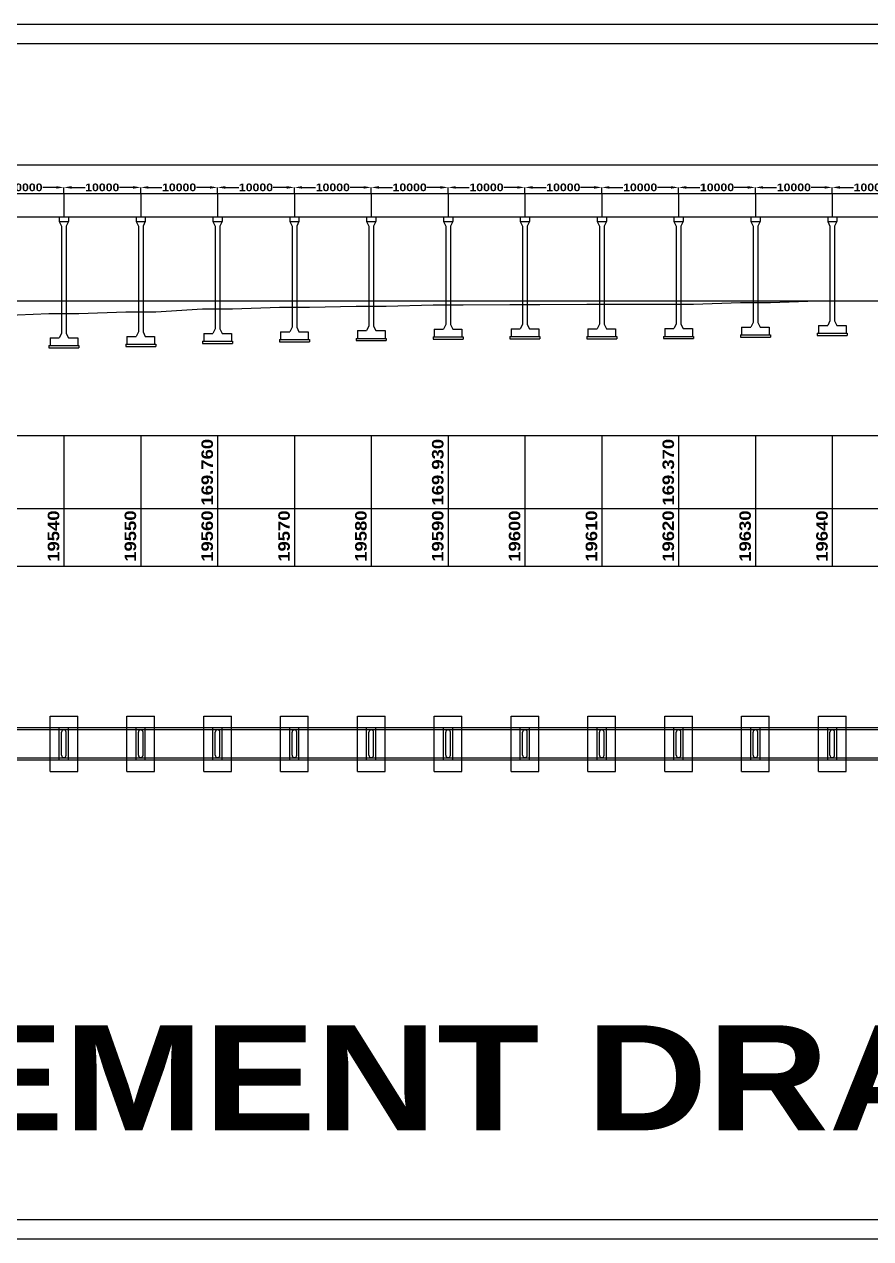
# Model space of a CAD drawing. Header units: millimetres. Extents: x -78649 to 789451, y -132618 to 25389.
# Drawn here: x 214001 to 324151, y -132618 to 25389 of the extents above; entities that cross this region are included whole.
import ezdxf

# ---------------------------------------------------------------- set-up
doc = ezdxf.new("R2010")
doc.units = ezdxf.units.MM
doc.styles.get("Standard").update_dxf_attribs({"font": 'ARIBLK.TTF'})
doc.dimstyles.new('ISO-25', dxfattribs={"dimtxt": 1000, "dimasz": 1000, "dimexe": 1.25, "dimexo": 0.625, "dimtad": 0, "dimtxsty": 'Standard', "dimcen": 75, "dimadec": 0, "dimazin": 0, "dimtfac": 1, "dimtmove": 0, "dimatfit": 2, "dimfxl": 0, "dimarcsym": 0})

# ---------------------------------------------------------------- blocks, each defined once
blk = doc.blocks.new('*D73')
at = {"color": 0, "lineweight": -2}
for p, q in [((249151, 3390), (249151, 4165)), ((250151, 4164), (251906, 4164)), ((258151, 4164), (256395, 4164)), ((259151, 3390), (259151, 4165))]:
    blk.add_line(p, q, dxfattribs=at)
at = {"color": 0}
for points in [[(250151, 4331), (250151, 3998), (249151, 4164)], [(258151, 4331), (258151, 3998), (259151, 4164)]]:
    blk.add_solid(points, dxfattribs=at)
at = {"layer": 'Defpoints', "color": 0}
for p in [(249151, 3389), (259151, 4164), (259151, 3389)]:
    blk.add_point(p, dxfattribs=at)
at = {"color": 0, "insert": (254151, 4164), "char_height": 1000, "attachment_point": 5}
blk.add_mtext('10000', dxfattribs=at)
blk = doc.blocks.new('*D69')
at = {"color": 0, "lineweight": -2}
for p, q in [((209151, 3390), (209151, 4165)), ((210151, 4164), (211906, 4164)), ((218151, 4164), (216395, 4164)), ((219151, 3390), (219151, 4165))]:
    blk.add_line(p, q, dxfattribs=at)
at = {"color": 0}
for points in [[(210151, 4331), (210151, 3998), (209151, 4164)], [(218151, 4331), (218151, 3998), (219151, 4164)]]:
    blk.add_solid(points, dxfattribs=at)
at = {"layer": 'Defpoints', "color": 0}
for p in [(209151, 3389), (219151, 4164), (219151, 3389)]:
    blk.add_point(p, dxfattribs=at)
at = {"color": 0, "insert": (214151, 4164), "char_height": 1000, "attachment_point": 5}
blk.add_mtext('10000', dxfattribs=at)
blk = doc.blocks.new('*D71')
at = {"color": 0, "lineweight": -2}
for p, q in [((229151, 3390), (229151, 4165)), ((230151, 4164), (231906, 4164)), ((238151, 4164), (236395, 4164)), ((239151, 3390), (239151, 4165))]:
    blk.add_line(p, q, dxfattribs=at)
at = {"color": 0}
for points in [[(230151, 4331), (230151, 3998), (229151, 4164)], [(238151, 4331), (238151, 3998), (239151, 4164)]]:
    blk.add_solid(points, dxfattribs=at)
at = {"layer": 'Defpoints', "color": 0}
for p in [(229151, 3389), (239151, 4164), (239151, 3389)]:
    blk.add_point(p, dxfattribs=at)
at = {"color": 0, "insert": (234151, 4164), "char_height": 1000, "attachment_point": 5}
blk.add_mtext('10000', dxfattribs=at)
blk = doc.blocks.new('*D70')
at = {"color": 0, "lineweight": -2}
for p, q in [((219151, 3390), (219151, 4165)), ((220151, 4164), (221906, 4164)), ((228151, 4164), (226395, 4164)), ((229151, 3390), (229151, 4165))]:
    blk.add_line(p, q, dxfattribs=at)
at = {"color": 0}
for points in [[(220151, 4331), (220151, 3998), (219151, 4164)], [(228151, 4331), (228151, 3998), (229151, 4164)]]:
    blk.add_solid(points, dxfattribs=at)
at = {"layer": 'Defpoints', "color": 0}
for p in [(219151, 3389), (229151, 4164), (229151, 3389)]:
    blk.add_point(p, dxfattribs=at)
at = {"color": 0, "insert": (224151, 4164), "char_height": 1000, "attachment_point": 5}
blk.add_mtext('10000', dxfattribs=at)
blk = doc.blocks.new('*D72')
at = {"color": 0, "lineweight": -2}
for p, q in [((239151, 3390), (239151, 4165)), ((240151, 4164), (241906, 4164)), ((248151, 4164), (246395, 4164)), ((249151, 3390), (249151, 4165))]:
    blk.add_line(p, q, dxfattribs=at)
at = {"color": 0}
for points in [[(240151, 4331), (240151, 3998), (239151, 4164)], [(248151, 4331), (248151, 3998), (249151, 4164)]]:
    blk.add_solid(points, dxfattribs=at)
at = {"layer": 'Defpoints', "color": 0}
for p in [(239151, 3389), (249151, 4164), (249151, 3389)]:
    blk.add_point(p, dxfattribs=at)
at = {"color": 0, "insert": (244151, 4164), "char_height": 1000, "attachment_point": 5}
blk.add_mtext('10000', dxfattribs=at)
blk = doc.blocks.new('*D78')
at = {"color": 0, "lineweight": -2}
for p, q in [((299151, 3390), (299151, 4165)), ((300151, 4164), (301906, 4164)), ((308151, 4164), (306395, 4164)), ((309151, 3390), (309151, 4165))]:
    blk.add_line(p, q, dxfattribs=at)
at = {"color": 0}
for points in [[(300151, 4331), (300151, 3998), (299151, 4164)], [(308151, 4331), (308151, 3998), (309151, 4164)]]:
    blk.add_solid(points, dxfattribs=at)
at = {"layer": 'Defpoints', "color": 0}
for p in [(299151, 3389), (309151, 4164), (309151, 3389)]:
    blk.add_point(p, dxfattribs=at)
at = {"color": 0, "insert": (304151, 4164), "char_height": 1000, "attachment_point": 5}
blk.add_mtext('10000', dxfattribs=at)
blk = doc.blocks.new('*D76')
at = {"color": 0, "lineweight": -2}
for p, q in [((279151, 3390), (279151, 4165)), ((280151, 4164), (281906, 4164)), ((288151, 4164), (286395, 4164)), ((289151, 3390), (289151, 4165))]:
    blk.add_line(p, q, dxfattribs=at)
at = {"color": 0}
for points in [[(280151, 4331), (280151, 3998), (279151, 4164)], [(288151, 4331), (288151, 3998), (289151, 4164)]]:
    blk.add_solid(points, dxfattribs=at)
at = {"layer": 'Defpoints', "color": 0}
for p in [(279151, 3389), (289151, 4164), (289151, 3389)]:
    blk.add_point(p, dxfattribs=at)
at = {"color": 0, "insert": (284151, 4164), "char_height": 1000, "attachment_point": 5}
blk.add_mtext('10000', dxfattribs=at)
blk = doc.blocks.new('*D74')
at = {"color": 0, "lineweight": -2}
for p, q in [((259151, 3390), (259151, 4165)), ((260151, 4164), (261906, 4164)), ((268151, 4164), (266395, 4164)), ((269151, 3390), (269151, 4165))]:
    blk.add_line(p, q, dxfattribs=at)
at = {"color": 0}
for points in [[(260151, 4331), (260151, 3998), (259151, 4164)], [(268151, 4331), (268151, 3998), (269151, 4164)]]:
    blk.add_solid(points, dxfattribs=at)
at = {"layer": 'Defpoints', "color": 0}
for p in [(259151, 3389), (269151, 4164), (269151, 3389)]:
    blk.add_point(p, dxfattribs=at)
at = {"color": 0, "insert": (264151, 4164), "char_height": 1000, "attachment_point": 5}
blk.add_mtext('10000', dxfattribs=at)
blk = doc.blocks.new('*D75')
at = {"color": 0, "lineweight": -2}
for p, q in [((269151, 3390), (269151, 4165)), ((270151, 4164), (271906, 4164)), ((278151, 4164), (276395, 4164)), ((279151, 3390), (279151, 4165))]:
    blk.add_line(p, q, dxfattribs=at)
at = {"color": 0}
for points in [[(270151, 4331), (270151, 3998), (269151, 4164)], [(278151, 4331), (278151, 3998), (279151, 4164)]]:
    blk.add_solid(points, dxfattribs=at)
at = {"layer": 'Defpoints', "color": 0}
for p in [(269151, 3389), (279151, 4164), (279151, 3389)]:
    blk.add_point(p, dxfattribs=at)
at = {"color": 0, "insert": (274151, 4164), "char_height": 1000, "attachment_point": 5}
blk.add_mtext('10000', dxfattribs=at)
blk = doc.blocks.new('*D77')
at = {"color": 0, "lineweight": -2}
for p, q in [((289151, 3390), (289151, 4165)), ((290151, 4164), (291906, 4164)), ((298151, 4164), (296395, 4164)), ((299151, 3390), (299151, 4165))]:
    blk.add_line(p, q, dxfattribs=at)
at = {"color": 0}
for points in [[(290151, 4331), (290151, 3998), (289151, 4164)], [(298151, 4331), (298151, 3998), (299151, 4164)]]:
    blk.add_solid(points, dxfattribs=at)
at = {"layer": 'Defpoints', "color": 0}
for p in [(289151, 3389), (299151, 4164), (299151, 3389)]:
    blk.add_point(p, dxfattribs=at)
at = {"color": 0, "insert": (294151, 4164), "char_height": 1000, "attachment_point": 5}
blk.add_mtext('10000', dxfattribs=at)
blk = doc.blocks.new('*D80')
at = {"color": 0, "lineweight": -2}
for p, q in [((319151, 3390), (319151, 4165)), ((320151, 4164), (321906, 4164)), ((328151, 4164), (326395, 4164)), ((329151, 3390), (329151, 4165))]:
    blk.add_line(p, q, dxfattribs=at)
at = {"color": 0}
for points in [[(320151, 4331), (320151, 3998), (319151, 4164)], [(328151, 4331), (328151, 3998), (329151, 4164)]]:
    blk.add_solid(points, dxfattribs=at)
at = {"layer": 'Defpoints', "color": 0}
for p in [(319151, 3389), (329151, 4164), (329151, 3389)]:
    blk.add_point(p, dxfattribs=at)
at = {"color": 0, "insert": (324151, 4164), "char_height": 1000, "attachment_point": 5}
blk.add_mtext('10000', dxfattribs=at)
blk = doc.blocks.new('*D79')
at = {"color": 0, "lineweight": -2}
for p, q in [((309151, 3390), (309151, 4165)), ((310151, 4164), (311906, 4164)), ((318151, 4164), (316395, 4164)), ((319151, 3390), (319151, 4165))]:
    blk.add_line(p, q, dxfattribs=at)
at = {"color": 0}
for points in [[(310151, 4331), (310151, 3998), (309151, 4164)], [(318151, 4331), (318151, 3998), (319151, 4164)]]:
    blk.add_solid(points, dxfattribs=at)
at = {"layer": 'Defpoints', "color": 0}
for p in [(309151, 3389), (319151, 4164), (319151, 3389)]:
    blk.add_point(p, dxfattribs=at)
at = {"color": 0, "insert": (314151, 4164), "char_height": 1000, "attachment_point": 5}
blk.add_mtext('10000', dxfattribs=at)
blk = doc.blocks.new('*D85')
at = {"color": 0, "lineweight": -2}
for p, q in [((-40849, 3390), (-40849, 7097)), ((-39849, 7096), (356463, 7096)), ((778151, 7096), (381839, 7096)), ((779151, 4166), (779151, 7097))]:
    blk.add_line(p, q, dxfattribs=at)
at = {"color": 0}
for points in [[(-39849, 7263), (-39849, 6929), (-40849, 7096)], [(778151, 7263), (778151, 6929), (779151, 7096)]]:
    blk.add_solid(points, dxfattribs=at)
at = {"layer": 'Defpoints', "color": 0}
for p in [(779151, 7096), (-40849, 3390), (779151, 4165)]:
    blk.add_point(p, dxfattribs=at)
at = {"color": 0, "insert": (369151, 7096), "char_height": 1000, "attachment_point": 5}
blk.add_mtext('82 SPANS OF 10 M EACH = 820 M', dxfattribs=at)

msp = doc.modelspace()

# ---------------------------------------------------------------- linework, layer by layer
for p, q in [((-78649.128, 25389.045), (789450.872, 25389.045)), ((-76149.128, 22889.045), (786950.872, 22889.045)), ((-45649.128, 3389.045), (401700.872, 3389.045)), ((99150.872, 3389.045), (271700.872, 3389.045)), ((216600.872, 3389.045), (221700.872, 3389.045)), ((219150.872, 3389.045), (219150.872, 339.045)), ((226600.872, 3389.045), (231700.872, 3389.045)), ((229150.872, 3389.045), (229150.872, 339.045)), ((236600.872, 3389.045), (241700.872, 3389.045)), ((239150.872, 3389.045), (239150.872, 339.045)), ((246600.872, 3389.045), (251700.872, 3389.045)), ((249150.872, 3389.045), (249150.872, 339.045)), ((256600.872, 3389.045), (261700.872, 3389.045)), ((259150.872, 3389.045), (259150.872, 339.045)), ((269150.872, 3389.045), (269150.872, 339.045)), ((276600.872, 3389.045), (281700.872, 3389.045)), ((279150.872, 3389.045), (279150.872, 339.045)), ((286600.872, 3389.045), (291700.872, 3389.045)), ((289150.872, 3389.045), (289150.872, 339.045)), ((296600.872, 3389.045), (301700.872, 3389.045)), ((299150.872, 3389.045), (299150.872, 339.045)), ((306600.872, 3389.045), (311700.872, 3389.045)), ((309150.872, 3389.045), (309150.872, 339.045)), ((316600.872, 3389.045), (321700.872, 3389.045)), ((319150.872, 3389.045), (319150.872, 339.045)), ((99150.872, 339.045), (271700.872, 339.045)), ((216600.872, 339.045), (221700.872, 339.045)), ((218550.872, 339.045), (218550.872, -260.955)), ((219750.872, 339.045), (219750.872, -260.955)), ((226600.872, 339.045), (231700.872, 339.045)), ((228550.872, 339.045), (228550.872, -260.955)), ((229750.872, 339.045), (229750.872, -260.955)), ((236600.872, 339.045), (241700.872, 339.045)), ((238550.872, 339.045), (238550.872, -260.955)), ((239750.872, 339.045), (239750.872, -260.955)), ((246600.872, 339.045), (251700.872, 339.045)), ((248550.872, 339.045), (248550.872, -260.955)), ((249750.872, 339.045), (249750.872, -260.955)), ((256600.872, 339.045), (261700.872, 339.045)), ((258550.872, 339.045), (258550.872, -260.955)), ((259750.872, 339.045), (259750.872, -260.955)), ((268550.872, 339.045), (268550.872, -260.955)), ((269750.872, 339.045), (269750.872, -260.955)), ((271700.872, 339.045), (391700.872, 339.045)), ((276600.872, 339.045), (281700.872, 339.045)), ((278550.872, 339.045), (278550.872, -260.955)), ((279750.872, 339.045), (279750.872, -260.955)), ((286600.872, 339.045), (291700.872, 339.045)), ((288550.872, 339.045), (288550.872, -260.955)), ((289750.872, 339.045), (289750.872, -260.955)), ((296600.872, 339.045), (301700.872, 339.045)), ((298550.872, 339.045), (298550.872, -260.955)), ((299750.872, 339.045), (299750.872, -260.955)), ((306600.872, 339.045), (311700.872, 339.045)), ((308550.872, 339.045), (308550.872, -260.955)), ((309750.872, 339.045), (309750.872, -260.955)), ((316600.872, 339.045), (321700.872, 339.045)), ((318550.872, 339.045), (318550.872, -260.955)), ((319750.872, 339.045), (319750.872, -260.955)), ((218550.872, -260.955), (219750.872, -260.955)), ((218550.872, -260.955), (218850.872, -860.955)), ((218850.872, -860.955), (218850.872, -14820.955)), ((219750.872, -260.955), (219450.872, -860.955)), ((219450.872, -860.955), (219450.872, -14820.955)), ((228550.872, -260.955), (229750.872, -260.955)), ((228550.872, -260.955), (228850.872, -860.955)), ((228850.872, -860.955), (228850.872, -14630.955)), ((229750.872, -260.955), (229450.872, -860.955)), ((229450.872, -860.955), (229450.872, -14630.955)), ((238550.872, -260.955), (239750.872, -260.955)), ((238550.872, -260.955), (238850.872, -860.955)), ((238850.872, -860.955), (238850.872, -14250.955)), ((239750.872, -260.955), (239450.872, -860.955)), ((239450.872, -860.955), (239450.872, -14250.955)), ((248550.872, -260.955), (248850.872, -860.955)), ((248550.872, -260.955), (249750.872, -260.955)), ((248850.872, -860.955), (248850.872, -14020.955)), ((249750.872, -260.955), (249450.872, -860.955)), ((249450.872, -860.955), (249450.872, -14020.955)), ((258550.872, -260.955), (259750.872, -260.955)), ((258550.872, -260.955), (258850.872, -860.955)), ((258850.872, -860.955), (258850.872, -13870.955)), ((259750.872, -260.955), (259450.872, -860.955)), ((259450.872, -860.955), (259450.872, -13870.955)), ((268550.872, -260.955), (269750.872, -260.955)), ((268550.872, -260.955), (268850.872, -860.955)), ((268850.872, -860.955), (268850.872, -13690.955)), ((269750.872, -260.955), (269450.872, -860.955)), ((269450.872, -860.955), (269450.872, -13690.955)), ((278550.872, -260.955), (279750.872, -260.955)), ((278550.872, -260.955), (278850.872, -860.955)), ((278850.872, -860.955), (278850.872, -13650.955)), ((279750.872, -260.955), (279450.872, -860.955)), ((279450.872, -860.955), (279450.872, -13650.955)), ((288550.872, -260.955), (289750.872, -260.955)), ((288550.872, -260.955), (288850.872, -860.955)), ((288850.872, -860.955), (288850.872, -13630.955)), ((289750.872, -260.955), (289450.872, -860.955)), ((289450.872, -860.955), (289450.872, -13630.955)), ((298550.872, -260.955), (298850.872, -860.955)), ((298550.872, -260.955), (299750.872, -260.955)), ((298850.872, -860.955), (298850.872, -13610.955)), ((299750.872, -260.955), (299450.872, -860.955)), ((299450.872, -860.955), (299450.872, -13610.955)), ((308550.872, -260.955), (309750.872, -260.955)), ((308550.872, -260.955), (308850.872, -860.955)), ((308850.872, -860.955), (308850.872, -13410.955)), ((309750.872, -260.955), (309450.872, -860.955)), ((309450.872, -860.955), (309450.872, -13410.955)), ((318550.872, -260.955), (319750.872, -260.955)), ((318550.872, -260.955), (318850.872, -860.955)), ((318850.872, -860.955), (318850.872, -13210.955)), ((319750.872, -260.955), (319450.872, -860.955)), ((319450.872, -860.955), (319450.872, -13210.955)), ((-24098.62, -10610.955), (326608.977, -10610.955)), ((271100.872, -11090.955), (277200.872, -11050.955)), ((277200.872, -11050.955), (281100.872, -11050.955)), ((281100.872, -11050.955), (287200.872, -11030.955)), ((287200.872, -11030.955), (291100.872, -11030.955)), ((287200.872, -11030.955), (291100.872, -11030.955)), ((291100.872, -11030.955), (297200.872, -11010.955)), ((297200.872, -11010.955), (301100.872, -11010.955)), ((297200.872, -11010.955), (301100.872, -11010.955)), ((301100.872, -11010.955), (307200.872, -10810.955)), ((307200.872, -10810.955), (311100.872, -10810.955)), ((307200.872, -10810.955), (311100.872, -10810.955)), ((311100.872, -10810.955), (317200.872, -10610.955)), ((317200.872, -10610.955), (321100.872, -10610.955)), ((211100.872, -12520.955), (217200.872, -12220.955)), ((217200.872, -12220.955), (221100.872, -12220.955)), ((221100.872, -12220.955), (227200.872, -12030.955)), ((227200.872, -12030.955), (231100.872, -12030.955)), ((231100.872, -12030.955), (237200.872, -11650.955)), ((237200.872, -11650.955), (241100.872, -11650.955)), ((241100.872, -11650.955), (247200.872, -11420.955)), ((247200.872, -11420.955), (251100.872, -11420.955)), ((251100.872, -11420.955), (257200.872, -11270.955)), ((257200.872, -11270.955), (261100.872, -11270.955)), ((261100.872, -11270.955), (267200.872, -11090.955)), ((267200.872, -11090.955), (271100.872, -11090.955)), ((248850.872, -14020.955), (248550.872, -14620.955)), ((249450.872, -14020.955), (249750.872, -14620.955)), ((258850.872, -13870.955), (258550.872, -14470.955)), ((259450.872, -13870.955), (259750.872, -14470.955)), ((268850.872, -13690.955), (268550.872, -14290.955)), ((269450.872, -13690.955), (269750.872, -14290.955)), ((278850.872, -13650.955), (278550.872, -14250.955)), ((279450.872, -13650.955), (279750.872, -14250.955)), ((288850.872, -13630.955), (288550.872, -14230.955)), ((289450.872, -13630.955), (289750.872, -14230.955)), ((297350.872, -14210.955), (297350.872, -15210.955)), ((297350.872, -14210.955), (298550.872, -14210.955)), ((298850.872, -13610.955), (298550.872, -14210.955)), ((299450.872, -13610.955), (299750.872, -14210.955)), ((299750.872, -14210.955), (300950.872, -14210.955)), ((300950.872, -14210.955), (300950.872, -15210.955)), ((307350.872, -14010.955), (307350.872, -15010.955)), ((307350.872, -14010.955), (308550.872, -14010.955)), ((308850.872, -13410.955), (308550.872, -14010.955)), ((309450.872, -13410.955), (309750.872, -14010.955)), ((309750.872, -14010.955), (310950.872, -14010.955)), ((310950.872, -14010.955), (310950.872, -15010.955)), ((317350.872, -13810.955), (317350.872, -14810.955)), ((317350.872, -13810.955), (318550.872, -13810.955)), ((318850.872, -13210.955), (318550.872, -13810.955)), ((319450.872, -13210.955), (319750.872, -13810.955)), ((319750.872, -13810.955), (320950.872, -13810.955)), ((320950.872, -13810.955), (320950.872, -14810.955)), ((217350.872, -15420.955), (217350.872, -16420.955)), ((217350.872, -15420.955), (218550.872, -15420.955)), ((218850.872, -14820.955), (218550.872, -15420.955)), ((219450.872, -14820.955), (219750.872, -15420.955)), ((219750.872, -15420.955), (220950.872, -15420.955)), ((220950.872, -15420.955), (220950.872, -16420.955)), ((227350.872, -15230.955), (227350.872, -16230.955)), ((227350.872, -15230.955), (228550.872, -15230.955)), ((228850.872, -14630.955), (228550.872, -15230.955)), ((229450.872, -14630.955), (229750.872, -15230.955)), ((229750.872, -15230.955), (230950.872, -15230.955)), ((230950.872, -15230.955), (230950.872, -16230.955)), ((237350.872, -14850.955), (237350.872, -15850.955)), ((237350.872, -14850.955), (238550.872, -14850.955)), ((238850.872, -14250.955), (238550.872, -14850.955)), ((239450.872, -14250.955), (239750.872, -14850.955)), ((239750.872, -14850.955), (240950.872, -14850.955)), ((240950.872, -14850.955), (240950.872, -15850.955)), ((247200.872, -15620.955), (247200.872, -15920.955)), ((247200.872, -15620.955), (251100.872, -15620.955)), ((247350.872, -14620.955), (247350.872, -15620.955)), ((247350.872, -14620.955), (248550.872, -14620.955)), ((249750.872, -14620.955), (250950.872, -14620.955)), ((250950.872, -14620.955), (250950.872, -15620.955)), ((251100.872, -15620.955), (251100.872, -15920.955)), ((257200.872, -15470.955), (261100.872, -15470.955)), ((257200.872, -15470.955), (257200.872, -15770.955)), ((257200.872, -15770.955), (261100.872, -15770.955)), ((257350.872, -14470.955), (258550.872, -14470.955)), ((257350.872, -14470.955), (257350.872, -15470.955)), ((259750.872, -14470.955), (260950.872, -14470.955)), ((260950.872, -14470.955), (260950.872, -15470.955)), ((261100.872, -15470.955), (261100.872, -15770.955)), ((267200.872, -15290.955), (271100.872, -15290.955)), ((267200.872, -15290.955), (267200.872, -15590.955)), ((267200.872, -15590.955), (271100.872, -15590.955)), ((267350.872, -14290.955), (267350.872, -15290.955)), ((267350.872, -14290.955), (268550.872, -14290.955)), ((269750.872, -14290.955), (270950.872, -14290.955)), ((270950.872, -14290.955), (270950.872, -15290.955)), ((271100.872, -15290.955), (271100.872, -15590.955)), ((277200.872, -15250.955), (281100.872, -15250.955)), ((277200.872, -15250.955), (277200.872, -15550.955)), ((277200.872, -15550.955), (281100.872, -15550.955)), ((277350.872, -14250.955), (277350.872, -15250.955)), ((277350.872, -14250.955), (278550.872, -14250.955)), ((279750.872, -14250.955), (280950.872, -14250.955)), ((280950.872, -14250.955), (280950.872, -15250.955)), ((281100.872, -15250.955), (281100.872, -15550.955)), ((287200.872, -15230.955), (291100.872, -15230.955)), ((287200.872, -15230.955), (287200.872, -15530.955)), ((287200.872, -15530.955), (291100.872, -15530.955)), ((287350.872, -14230.955), (287350.872, -15230.955)), ((287350.872, -14230.955), (288550.872, -14230.955)), ((289750.872, -14230.955), (290950.872, -14230.955)), ((290950.872, -14230.955), (290950.872, -15230.955)), ((291100.872, -15230.955), (291100.872, -15530.955)), ((297200.872, -15210.955), (297200.872, -15510.955)), ((297200.872, -15210.955), (301100.872, -15210.955)), ((297200.872, -15510.955), (301100.872, -15510.955)), ((301100.872, -15210.955), (301100.872, -15510.955)), ((307200.872, -15010.955), (307200.872, -15310.955)), ((307200.872, -15010.955), (311100.872, -15010.955)), ((307200.872, -15310.955), (311100.872, -15310.955)), ((311100.872, -15010.955), (311100.872, -15310.955)), ((317200.872, -14810.955), (321100.872, -14810.955)), ((317200.872, -14810.955), (317200.872, -15110.955)), ((317200.872, -15110.955), (321100.872, -15110.955)), ((321100.872, -14810.955), (321100.872, -15110.955)), ((217200.872, -16420.955), (221100.872, -16420.955)), ((217200.872, -16420.955), (217200.872, -16720.955)), ((217200.872, -16720.955), (221100.872, -16720.955)), ((221100.872, -16420.955), (221100.872, -16720.955)), ((227200.872, -16230.955), (231100.872, -16230.955)), ((227200.872, -16230.955), (227200.872, -16530.955)), ((227200.872, -16530.955), (231100.872, -16530.955)), ((231100.872, -16230.955), (231100.872, -16530.955)), ((237200.872, -15850.955), (241100.872, -15850.955)), ((237200.872, -15850.955), (237200.872, -16150.955)), ((237200.872, -16150.955), (241100.872, -16150.955)), ((241100.872, -15850.955), (241100.872, -16150.955)), ((247200.872, -15920.955), (251100.872, -15920.955)), ((-76149.128, -28110.955), (786950.872, -28110.955)), ((219150.872, -28110.955), (219150.872, -45110.955)), ((229150.872, -28110.955), (229150.872, -45110.955)), ((239150.872, -28110.955), (239150.872, -45110.955)), ((249150.872, -28110.955), (249150.872, -45110.955)), ((259150.872, -28110.955), (259150.872, -45110.955)), ((269150.872, -28110.955), (269150.872, -45110.955)), ((279150.872, -28110.955), (279150.872, -45110.955)), ((289150.872, -28110.955), (289150.872, -45110.955)), ((299150.872, -28110.955), (299150.872, -45110.955)), ((309150.872, -28110.955), (309150.872, -45110.955)), ((319150.872, -28110.955), (319150.872, -45110.955)), ((-76149.128, -37610.955), (786950.872, -37610.955)), ((-76149.128, -45110.955), (786950.872, -45110.955)), ((217350.872, -71810.955), (217350.872, -64610.955)), ((217350.872, -64610.955), (220950.872, -64610.955)), ((220950.872, -71810.955), (220950.872, -64610.955)), ((227350.872, -71810.955), (227350.872, -64610.955)), ((227350.872, -64610.955), (230950.872, -64610.955)), ((230950.872, -71810.955), (230950.872, -64610.955)), ((237350.872, -71810.955), (237350.872, -64610.955)), ((237350.872, -64610.955), (240950.872, -64610.955)), ((240950.872, -71810.955), (240950.872, -64610.955)), ((247350.872, -71810.955), (247350.872, -64610.955)), ((247350.872, -64610.955), (250950.872, -64610.955)), ((250950.872, -71810.955), (250950.872, -64610.955)), ((257350.872, -64610.955), (260950.872, -64610.955)), ((257350.872, -71810.955), (257350.872, -64610.955)), ((260950.872, -71810.955), (260950.872, -64610.955)), ((267350.872, -71810.955), (267350.872, -64610.955)), ((267350.872, -64610.955), (270950.872, -64610.955)), ((270950.872, -71810.955), (270950.872, -64610.955)), ((277350.872, -71810.955), (277350.872, -64610.955)), ((277350.872, -64610.955), (280950.872, -64610.955)), ((280950.872, -71810.955), (280950.872, -64610.955)), ((287350.872, -71810.955), (287350.872, -64610.955)), ((287350.872, -64610.955), (290950.872, -64610.955)), ((290950.872, -71810.955), (290950.872, -64610.955)), ((297350.872, -71810.955), (297350.872, -64610.955)), ((297350.872, -64610.955), (300950.872, -64610.955)), ((300950.872, -71810.955), (300950.872, -64610.955)), ((307350.872, -71810.955), (307350.872, -64610.955)), ((307350.872, -64610.955), (310950.872, -64610.955)), ((310950.872, -71810.955), (310950.872, -64610.955)), ((317350.872, -71810.955), (317350.872, -64610.955)), ((317350.872, -64610.955), (320950.872, -64610.955)), ((320950.872, -71810.955), (320950.872, -64610.955)), ((207350.872, -66110.955), (220950.872, -66110.955)), ((207350.872, -66360.955), (220950.872, -66360.955)), ((217350.872, -66110.955), (230950.872, -66110.955)), ((217350.872, -66360.955), (230950.872, -66360.955)), ((218550.872, -70310.955), (218550.872, -66110.955)), ((218550.872, -66110.955), (219750.872, -66110.955)), ((219750.872, -70310.955), (219750.872, -66110.955)), ((227350.872, -66110.955), (240950.872, -66110.955)), ((227350.872, -66360.955), (240950.872, -66360.955)), ((228550.872, -70310.955), (228550.872, -66110.955)), ((228550.872, -66110.955), (229750.872, -66110.955)), ((229750.872, -70310.955), (229750.872, -66110.955)), ((237350.872, -66110.955), (250950.872, -66110.955)), ((237350.872, -66360.955), (250950.872, -66360.955)), ((238550.872, -70310.955), (238550.872, -66110.955)), ((238550.872, -66110.955), (239750.872, -66110.955)), ((239750.872, -70310.955), (239750.872, -66110.955)), ((247350.872, -66110.955), (260950.872, -66110.955)), ((247350.872, -66360.955), (260950.872, -66360.955)), ((248550.872, -70310.955), (248550.872, -66110.955)), ((248550.872, -66110.955), (249750.872, -66110.955)), ((249750.872, -70310.955), (249750.872, -66110.955)), ((257350.872, -66110.955), (270950.872, -66110.955)), ((257350.872, -66360.955), (270950.872, -66360.955)), ((258550.872, -70310.955), (258550.872, -66110.955)), ((258550.872, -66110.955), (259750.872, -66110.955)), ((259750.872, -70310.955), (259750.872, -66110.955)), ((267350.872, -66110.955), (280950.872, -66110.955)), ((267350.872, -66360.955), (280950.872, -66360.955)), ((268550.872, -70310.955), (268550.872, -66110.955)), ((268550.872, -66110.955), (269750.872, -66110.955)), ((269750.872, -70310.955), (269750.872, -66110.955)), ((277350.872, -66110.955), (290950.872, -66110.955)), ((277350.872, -66360.955), (290950.872, -66360.955)), ((278550.872, -70310.955), (278550.872, -66110.955)), ((278550.872, -66110.955), (279750.872, -66110.955)), ((279750.872, -70310.955), (279750.872, -66110.955)), ((287350.872, -66110.955), (300950.872, -66110.955)), ((287350.872, -66360.955), (300950.872, -66360.955)), ((288550.872, -70310.955), (288550.872, -66110.955)), ((288550.872, -66110.955), (289750.872, -66110.955)), ((289750.872, -70310.955), (289750.872, -66110.955)), ((297350.872, -66110.955), (310950.872, -66110.955)), ((297350.872, -66360.955), (310950.872, -66360.955)), ((298550.872, -70310.955), (298550.872, -66110.955)), ((298550.872, -66110.955), (299750.872, -66110.955)), ((299750.872, -70310.955), (299750.872, -66110.955)), ((307350.872, -66110.955), (320950.872, -66110.955)), ((307350.872, -66360.955), (320950.872, -66360.955)), ((308550.872, -70310.955), (308550.872, -66110.955)), ((308550.872, -66110.955), (309750.872, -66110.955)), ((309750.872, -70310.955), (309750.872, -66110.955)), ((317350.872, -66110.955), (330950.872, -66110.955)), ((317350.872, -66360.955), (330950.872, -66360.955)), ((318550.872, -70310.955), (318550.872, -66110.955)), ((318550.872, -66110.955), (319750.872, -66110.955)), ((319750.872, -70310.955), (319750.872, -66110.955)), ((218850.872, -69710.955), (218850.872, -66710.955)), ((219450.872, -69710.955), (219450.872, -66710.955)), ((228850.872, -69710.955), (228850.872, -66710.955)), ((229450.872, -69710.955), (229450.872, -66710.955)), ((238850.872, -69710.955), (238850.872, -66710.955)), ((239450.872, -69710.955), (239450.872, -66710.955)), ((248850.872, -69710.955), (248850.872, -66710.955)), ((249450.872, -69710.955), (249450.872, -66710.955)), ((258850.872, -69710.955), (258850.872, -66710.955)), ((259450.872, -69710.955), (259450.872, -66710.955)), ((268850.872, -69710.955), (268850.872, -66710.955)), ((269450.872, -69710.955), (269450.872, -66710.955)), ((278850.872, -69710.955), (278850.872, -66710.955)), ((279450.872, -69710.955), (279450.872, -66710.955)), ((288850.872, -69710.955), (288850.872, -66710.955)), ((289450.872, -69710.955), (289450.872, -66710.955)), ((298850.872, -69710.955), (298850.872, -66710.955)), ((299450.872, -69710.955), (299450.872, -66710.955)), ((308850.872, -69710.955), (308850.872, -66710.955)), ((309450.872, -69710.955), (309450.872, -66710.955)), ((318850.872, -69710.955), (318850.872, -66710.955)), ((319450.872, -69710.955), (319450.872, -66710.955)), ((207350.872, -70060.955), (220950.872, -70060.955)), ((207350.872, -70310.955), (220950.872, -70310.955)), ((217350.872, -70060.955), (230950.872, -70060.955)), ((217350.872, -70310.955), (230950.872, -70310.955)), ((218550.872, -70310.955), (219750.872, -70310.955)), ((227350.872, -70060.955), (240950.872, -70060.955)), ((227350.872, -70310.955), (240950.872, -70310.955)), ((228550.872, -70310.955), (229750.872, -70310.955)), ((237350.872, -70060.955), (250950.872, -70060.955)), ((237350.872, -70310.955), (250950.872, -70310.955)), ((238550.872, -70310.955), (239750.872, -70310.955)), ((247350.872, -70060.955), (260950.872, -70060.955)), ((247350.872, -70310.955), (260950.872, -70310.955)), ((248550.872, -70310.955), (249750.872, -70310.955)), ((257350.872, -70060.955), (270950.872, -70060.955)), ((257350.872, -70310.955), (270950.872, -70310.955)), ((258550.872, -70310.955), (259750.872, -70310.955)), ((267350.872, -70060.955), (280950.872, -70060.955)), ((267350.872, -70310.955), (280950.872, -70310.955)), ((268550.872, -70310.955), (269750.872, -70310.955)), ((277350.872, -70060.955), (290950.872, -70060.955)), ((277350.872, -70310.955), (290950.872, -70310.955)), ((278550.872, -70310.955), (279750.872, -70310.955)), ((287350.872, -70060.955), (300950.872, -70060.955)), ((287350.872, -70310.955), (300950.872, -70310.955)), ((288550.872, -70310.955), (289750.872, -70310.955)), ((297350.872, -70060.955), (310950.872, -70060.955)), ((297350.872, -70310.955), (310950.872, -70310.955)), ((298550.872, -70310.955), (299750.872, -70310.955)), ((307350.872, -70060.955), (320950.872, -70060.955)), ((307350.872, -70310.955), (320950.872, -70310.955)), ((308550.872, -70310.955), (309750.872, -70310.955)), ((317350.872, -70060.955), (330950.872, -70060.955)), ((317350.872, -70310.955), (330950.872, -70310.955)), ((318550.872, -70310.955), (319750.872, -70310.955)), ((217350.872, -71810.955), (220950.872, -71810.955)), ((227350.872, -71810.955), (230950.872, -71810.955)), ((237350.872, -71810.955), (240950.872, -71810.955)), ((247350.872, -71810.955), (250950.872, -71810.955)), ((257350.872, -71810.955), (260950.872, -71810.955)), ((267350.872, -71810.955), (270950.872, -71810.955)), ((277350.872, -71810.955), (280950.872, -71810.955)), ((287350.872, -71810.955), (290950.872, -71810.955)), ((297350.872, -71810.955), (300950.872, -71810.955)), ((307350.872, -71810.955), (310950.872, -71810.955)), ((317350.872, -71810.955), (320950.872, -71810.955)), ((-76149.128, -130117.936), (786950.872, -130117.936)), ((-78649.128, -132617.936), (789450.872, -132617.936))]:
    msp.add_line(p, q)
for centre, start, end in [((219150.872, -66710.955), 0, 180), ((229150.872, -66710.955), 0, 180), ((239150.872, -66710.955), 0, 180), ((249150.872, -66710.955), 0, 180), ((259150.872, -66710.955), 0, 180), ((269150.872, -66710.955), 0, 180), ((279150.872, -66710.955), 0, 180), ((289150.872, -66710.955), 0, 180), ((299150.872, -66710.955), 0, 180), ((309150.872, -66710.955), 0, 180), ((319150.872, -66710.955), 0, 180), ((219150.872, -69710.955), 180, 0), ((229150.872, -69710.955), 180, 0), ((239150.872, -69710.955), 180, 0), ((249150.872, -69710.955), 180, 0), ((259150.872, -69710.955), 180, 0), ((269150.872, -69710.955), 180, 0), ((279150.872, -69710.955), 180, 0), ((289150.872, -69710.955), 180, 0), ((299150.872, -69710.955), 180, 0), ((309150.872, -69710.955), 180, 0), ((319150.872, -69710.955), 180, 0)]:
    msp.add_arc(centre, 300, start, end)

# ---------------------------------------------------------------- texts
at = {"char_height": 1500, "attachment_point": 1, "rotation": 90}
for s, insert in [('169.760', (237054.849, -37224.482)), ('169.930', (267054.849, -37224.482)), ('169.370', (297054.849, -37224.482)), ('19540', (217054.849, -44537.874)), ('19550', (227054.849, -44537.874)), ('19560', (237054.849, -44537.874)), ('19570', (247054.849, -44537.874)), ('19580', (257054.849, -44537.874)), ('19590', (267054.849, -44537.874)), ('19600', (277054.849, -44537.874)), ('19610', (287054.849, -44537.874)), ('19620', (297054.849, -44537.874)), ('19630', (307054.849, -44537.874)), ('19640', (317054.849, -44537.874))]:
    msp.add_mtext(s, dxfattribs=dict(at, insert=insert))
at = {"insert": (-4263.353, -104840.387), "char_height": 13668.75, "width": 5075668.1362, "attachment_point": 1}
msp.add_mtext('GENERAL ARRANGEMENT DRAWING OF AQUEDUCT ACROSS SOM RIVER', dxfattribs=at)

# ---------------------------------------------------------------- dimensions: what is measured, and where the dimension line sits
dim = msp.add_linear_dim(base=(779150.872, 7095.912), p1=(-40849.128, 3389.67), p2=(779150.872, 4165.462), text='82 SPANS OF 10 M EACH = 820 M', dimstyle='ISO-25')
dim.commit()
dim.dimension.update_dxf_attribs({"geometry": '*D85', "text_midpoint": (369150.872, 7095.912)})
for base, p1, p2, picture, middle in [((219150.872, 4164.212), (209150.872, 3389.045), (219150.872, 3389.045), '*D69', (214150.872, 4164.212)), ((229150.872, 4164.212), (219150.872, 3389.045), (229150.872, 3389.045), '*D70', (224150.872, 4164.212)), ((239150.872, 4164.212), (229150.872, 3389.045), (239150.872, 3389.045), '*D71', (234150.872, 4164.212)), ((249150.872, 4164.212), (239150.872, 3389.045), (249150.872, 3389.045), '*D72', (244150.872, 4164.212)), ((259150.872, 4164.212), (249150.872, 3389.045), (259150.872, 3389.045), '*D73', (254150.872, 4164.212)), ((269150.872, 4164.212), (259150.872, 3389.045), (269150.872, 3389.045), '*D74', (264150.872, 4164.212)), ((279150.872, 4164.212), (269150.872, 3389.045), (279150.872, 3389.045), '*D75', (274150.872, 4164.212)), ((289150.872, 4164.212), (279150.872, 3389.045), (289150.872, 3389.045), '*D76', (284150.872, 4164.212)), ((299150.872, 4164.212), (289150.872, 3389.045), (299150.872, 3389.045), '*D77', (294150.872, 4164.212)), ((309150.872, 4164.212), (299150.872, 3389.045), (309150.872, 3389.045), '*D78', (304150.872, 4164.212)), ((319150.872, 4164.212), (309150.872, 3389.045), (319150.872, 3389.045), '*D79', (314150.872, 4164.212)), ((329150.872, 4164.212), (319150.872, 3389.045), (329150.872, 3389.045), '*D80', (324150.872, 4164.212))]:
    dim = msp.add_linear_dim(base=base, p1=p1, p2=p2, dimstyle='ISO-25')
    dim.commit()
    dim.dimension.update_dxf_attribs({"geometry": picture, "text_midpoint": middle})

doc.saveas('drawing.dxf')
